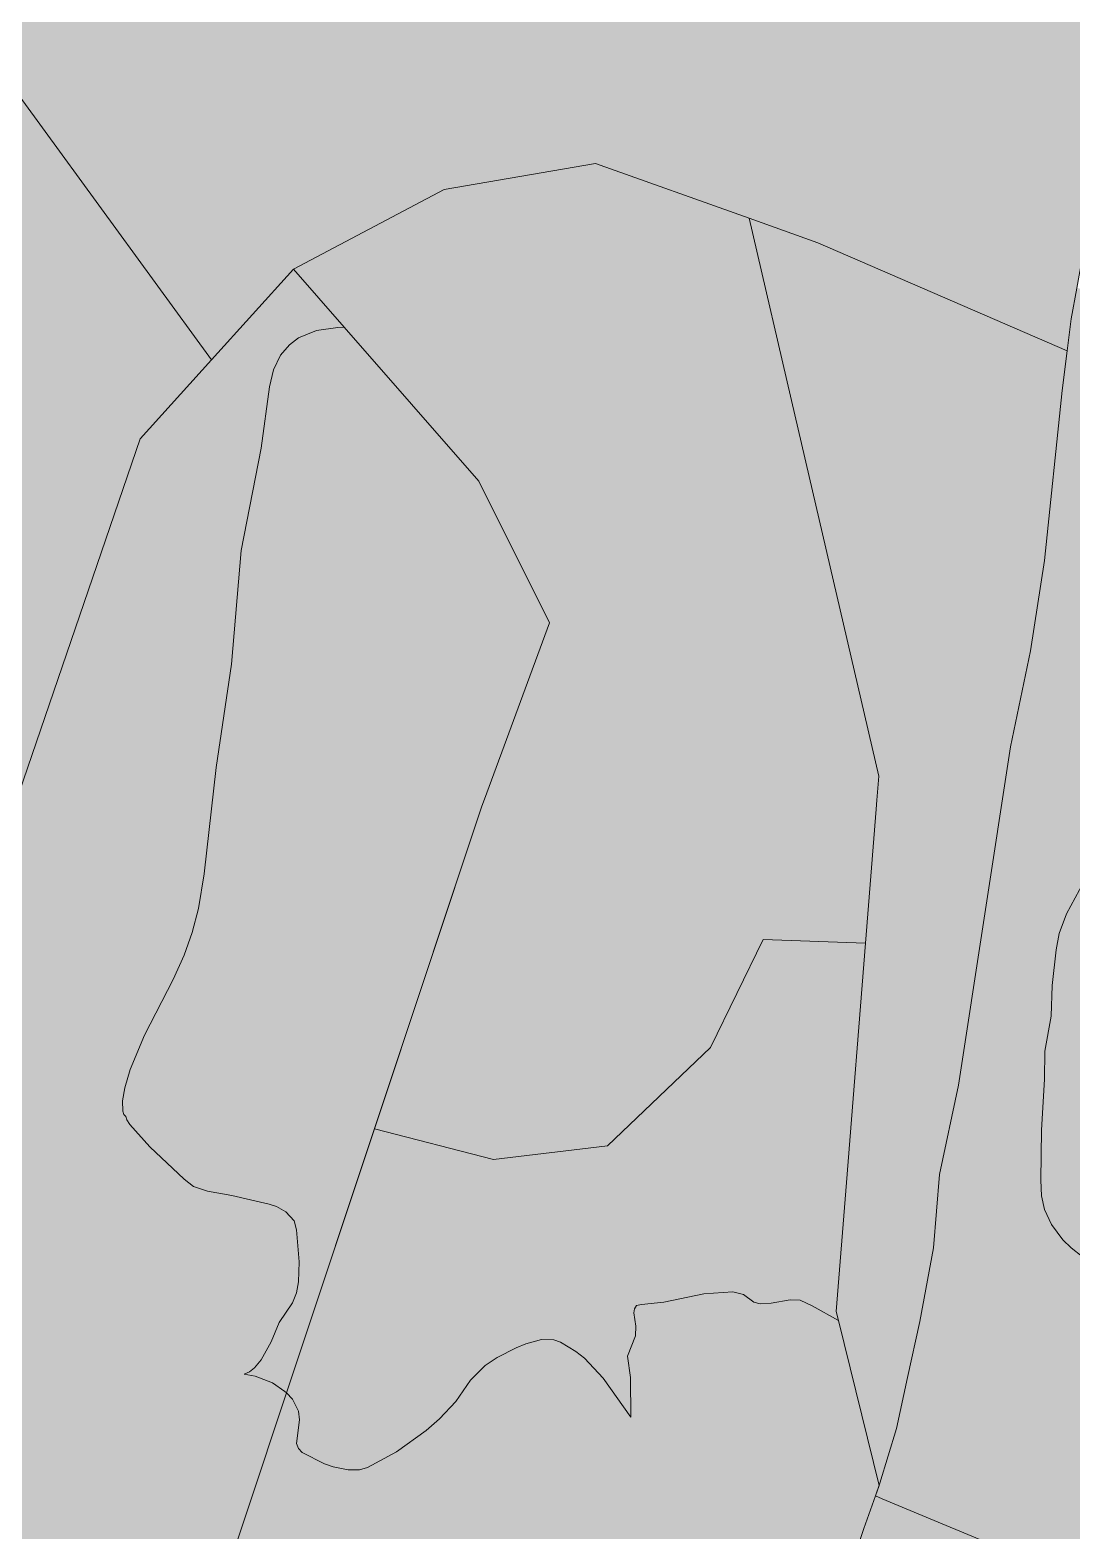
# Model space of a CAD drawing. Header units: metres. Extents: x 541853 to 549675, y 1832829 to 1845715.
# Drawn here: x 546687.4 to 546907.5, y 1842983.2 to 1843300.3 of the extents above; entities that cross this region are included whole.
import ezdxf

# ---------------------------------------------------------------- set-up
doc = ezdxf.new("R2010")
doc.units = ezdxf.units.M
doc.header["$MEASUREMENT"] = 0
doc.layers.add('1', color=7, linetype='Continuous', lineweight=0)

msp = doc.modelspace()

# ---------------------------------------------------------------- hatches: boundary and pattern name
at = {"layer": '1', "linetype": 'Continuous', "lineweight": 0}
for color, points in [(92, [(546725.7, 1843230.615), (546678, 1843296), (546581.97, 1843326.045), (546582.3, 1843327.185), (546583.32, 1843328.805), (546584.19, 1843329.435), (546585.36, 1843329.825), (546590.64, 1843330.335), (546592.86, 1843330.875), (546595.14, 1843331.955), (546596.43, 1843332.87), (546596.46, 1843333.965), (546597.15, 1843335.315), (546601.68, 1843341.75), (546608.79, 1843350.57), (546615.15, 1843357.635), (546620.37, 1843362.885), (546633.36, 1843373.925), (546642.09, 1843383.015), (546651.72, 1843392.105), (546655.44, 1843394.94), (546658.2, 1843396.47), (546664.29, 1843398.87), (546671.73, 1843401.135), (546676.23, 1843403.13), (546679.74, 1843405.365), (546684.9, 1843409.115), (546687.9, 1843411.71), (546688.65, 1843412.865), (546688.8, 1843413.54), (546688.68, 1843414.185), (546688.14, 1843415.085), (546686.91, 1843415.775), (546682.56, 1843416.06), (546681.12, 1843416.495), (546679.83, 1843417.485), (546679.23, 1843419.045), (546679.2, 1843420.38), (546679.59, 1843422.705), (546680.94, 1843426.695), (546682.62, 1843429.74), (546685.11, 1843432.365), (546690.18, 1843436.175), (546695.61, 1843439.835), (546702.39, 1843443.915), (546706.77, 1843446.135), (546711.06, 1843447.935), (546715.17, 1843449.24), (546721.02, 1843450.515), (546724.62, 1843450.875), (546724.89, 1843449.885), (546726.72, 1843447.86), (546732.45, 1843443.585), (546740.7, 1843438.545), (546753.45, 1843431.93), (546760.23, 1843427.97), (546765.87, 1843424.145), (546768.84, 1843421.25), (546770.43, 1843418.565), (546771.06, 1843416.405), (546771.18, 1843413.615), (546770.79, 1843410.675), (546768.87, 1843404.765), (546763.59, 1843393.95), (546762.54, 1843390.56), (546762.21, 1843388.115), (546762.36, 1843384.635), (546763.14, 1843380.555), (546765.42, 1843372.08), (546767.1, 1843367.295), (546768.66, 1843364.265), (546771, 1843360.95), (546773.04, 1843358.73), (546775.8, 1843356.285), (546782.04, 1843351.845), (546789.87, 1843346.835), (546798.78, 1843342.275), (546806.25, 1843339.005), (546810.09, 1843337.61), (546814.65, 1843336.335), (546820.56, 1843335.285), (546821.91, 1843335.135), (546826.2, 1843334.685), (546837.48, 1843334.205), (546843.6, 1843333.68), (546864.3, 1843330.62), (546873.9, 1843329.435), (546876.96, 1843329.345), (546880.11, 1843329.69), (546882.66, 1843330.365), (546887.16, 1843332.345), (546890.22, 1843334.355), (546893.19, 1843336.725), (546897.09, 1843340.445), (546902.13, 1843346.055), (546906.03, 1843351.695), (546908.31, 1843356.495), (546908.88, 1843358.535), (546909.33, 1843361.295), (546909.12, 1843364.64), (546908.55, 1843365.72), (546911.1, 1843368.36), (546913.77, 1843372.125), (546915.54, 1843375.905), (546915.84, 1843377.33), (546915.78, 1843378.605), (546915.36, 1843379.655), (546914.67, 1843380.51), (546912.42, 1843381.815), (546906.54, 1843382.235), (546905.31, 1843382.58), (546904.41, 1843383.555), (546904.53, 1843384.575), (546913.47, 1843392.525), (546916.08, 1843394.595), (546918.54, 1843395.945), (546920.1, 1843396.125), (546922.8, 1843395.78), (546924.57, 1843396.365), (546930.12, 1843400.76), (546933.9, 1843404.135), (546939.96, 1843410.345), (546942.66, 1843413.645), (546945.27, 1843418.655), (546945.81, 1843420.53), (546945.9, 1843422.51), (546946.47, 1843422.765), (546946.98, 1843421.745), (546946.8, 1843419.495), (546946.17, 1843416.75), (546944.67, 1843412.205), (546939, 1843398.66), (546937.89, 1843394.715), (546937.56, 1843392.12), (546937.83, 1843386.615), (546939.66, 1843378.395), (546940.05, 1843374.18), (546939.42, 1843369.095), (546937.74, 1843362.78), (546937.77, 1843360.59), (546938.46, 1843359.165), (546940.05, 1843357.74), (546942.72, 1843356.36), (546957.48, 1843350.255), (546966.48, 1843345.665), (546978.24, 1843340.835), (546987.48, 1843337.685), (547004.04, 1843334.055), (547010.22, 1843332.225), (547015.89, 1843329.735), (547028.43, 1843323.09), (547034.1, 1843320.66), (547037.25, 1843319.79), (547042.14, 1843319.4), (547049.46, 1843320.27), (547054.08, 1843321.365), (547068.63, 1843325.46), (547072.86, 1843326.42), (547076.34, 1843327.215), (547079.85, 1843327.995), (547079.85, 1843323.195), (547077.06, 1843312.455), (547073.1, 1843290.96), (547072.98, 1843290.015), (547069.47, 1843290), (547065.93, 1843289.985), (546941.88, 1843286.205), (546916.74, 1843285.425), (546916.32, 1843280.07), (546913.83, 1843267.935), (546912.48, 1843260.99), (546909.6, 1843252.05), (546908.46, 1843245.735), (546907.29, 1843239.255), (546906.45, 1843232.535), (546853.8, 1843255.35), (546839.25, 1843260.555), (546806.82, 1843272.135), (546774.84, 1843266.645), (546743.04, 1843249.755)]), (251, [(546585.03, 1842866.61), (546580.44, 1842870.975), (546580.05, 1842871.365), (546573.18, 1842874.605), (546572.7, 1842875.595), (546572.43, 1842876.915), (546572.37, 1842878.205), (546573, 1842880.32), (546575.88, 1842884.325), (546576.72, 1842886.29), (546576.66, 1842889.425), (546576.06, 1842891.84), (546568.74, 1842895.53), (546556.14, 1842903.465), (546552.99, 1842906.63), (546551.91, 1842907.425), (546553.47, 1842934.455), (546552.66, 1842947.595), (546549.93, 1842974.97), (546545.04, 1842986.85), (546520.53, 1842998.97), (546497.55, 1842989.94), (546506.85, 1842971.355), (546503.49, 1842963.615), (546489.24, 1842954.945), (546471.84, 1842961.335), (546449.67, 1842964.635), (546430.59, 1842964.785), (546403.59, 1842963.405), (546397.26, 1842963.45), (546396.18, 1842963.405), (546380.01, 1843003.785), (546401.34, 1843093.305), (546392.79, 1843212.675), (546379.23, 1843273.815), (546367.23, 1843327.77), (546348.99, 1843359.69), (546350.13, 1843360.44), (546352.71, 1843362.705), (546356.22, 1843364.325), (546358.5, 1843366.965), (546359.43, 1843367.565), (546361.35, 1843367.865), (546365.22, 1843367.325), (546366.81, 1843367.445), (546370.35, 1843368.45), (546375.18, 1843370.325), (546376.05, 1843370.895), (546378.15, 1843373.34), (546382.98, 1843379.685), (546422.61, 1843375.89), (546433.38, 1843372.515), (546436.65, 1843371.495), (546450.06, 1843367.31), (546495.69, 1843353.015), (546492.51, 1843346.94), (546490.05, 1843341.285), (546488.19, 1843335.435), (546487.38, 1843330.68), (546487.35, 1843326.075), (546487.92, 1843322.49), (546488.88, 1843319.43), (546490.35, 1843316.43), (546494.13, 1843311.285), (546498.03, 1843307.46), (546501.06, 1843305.165), (546504.39, 1843303.125), (546509.22, 1843300.89), (546515.64, 1843298.79), (546522.21, 1843297.455), (546543.09, 1843295.43), (546541.83, 1843297.995), (546541.77, 1843298.625), (546542.4, 1843299.18), (546547.47, 1843298.64), (546548.61, 1843298.805), (546551.91, 1843300.095), (546556.47, 1843301.13), (546560.67, 1843302.96), (546566.91, 1843306.695), (546572.52, 1843311.405), (546576.63, 1843316.34), (546580.47, 1843322.085), (546581.46, 1843324.275), (546581.97, 1843326.045), (546678, 1843296), (546725.7, 1843230.615), (546710.61, 1843213.935), (546670.35, 1843096.41), (546611.04, 1842952.02), (546590.82, 1842885.585)]), (53, [(546865.95, 1842990.6), (546866.7, 1842992.79), (546858.15, 1843027.635), (546857.67, 1843029.525), (546859.83, 1843056.795), (546863.85, 1843107.345), (546866.1, 1843135.71), (546866.25, 1843137.585), (546866.67, 1843142.67), (546848.91, 1843219.035), (546839.25, 1843260.555), (546853.8, 1843255.35), (546906.45, 1843232.535), (546905.37, 1843224.135), (546901.65, 1843188.195), (546898.71, 1843169.145), (546894.45, 1843148.865), (546883.47, 1843077.39), (546879.45, 1843058.475), (546878.22, 1843042.965), (546875.31, 1843027.44), (546872.7, 1843015.575), (546870.42, 1843004.79), (546866.88, 1842993.285)]), (53, [(546609.87, 1842879.555), (546590.82, 1842885.585), (546611.04, 1842952.02), (546670.35, 1843096.41), (546710.61, 1843213.935), (546725.7, 1843230.615), (546743.04, 1843249.755), (546753.72, 1843237.545), (546752.37, 1843237.485), (546747.84, 1843236.795), (546744.09, 1843235.25), (546742.17, 1843233.795), (546740.28, 1843231.62), (546738.78, 1843228.515), (546737.91, 1843224.93), (546736.17, 1843211.94), (546731.97, 1843190.325), (546729.93, 1843166.325), (546726.69, 1843144.515), (546724.14, 1843122.045), (546722.91, 1843114.665), (546721.62, 1843109.61), (546719.91, 1843104.825), (546717.6, 1843099.695), (546711.54, 1843087.905), (546708.51, 1843080.645), (546707.4, 1843076.775), (546706.92, 1843074.045), (546706.95, 1843071.855), (546707.19, 1843071.135), (546707.61, 1843070.775), (546707.82, 1843070.025), (546708.42, 1843069.08), (546712.68, 1843064.325), (546719.91, 1843057.485), (546721.89, 1843055.925), (546724.86, 1843054.935), (546729.99, 1843054.065), (546737.85, 1843052.235), (546739.44, 1843051.695), (546741.42, 1843050.615), (546743.16, 1843048.665), (546743.61, 1843046.79), (546744.18, 1843040.04), (546744.09, 1843035.795), (546743.67, 1843033.455), (546742.77, 1843031.355), (546740.01, 1843027.215), (546738.27, 1843023.15), (546736.17, 1843019.34), (546734.76, 1843017.615), (546733.74, 1843016.79), (546732.57, 1843016.295), (546734.91, 1843015.89), (546738.6, 1843014.465), (546741.21, 1843012.665), (546741.51, 1843012.335), (546725.16, 1842963.21), (546695.49, 1842899.79), (546676.68, 1842896.415), (546659.16, 1842890.22), (546641.61, 1842882.495), (546616.2, 1842881.085)]), (251, [(546988.77, 1842939.405), (546867.39, 1842989.985), (546865.95, 1842990.6), (546866.88, 1842993.285), (546870.42, 1843004.79), (546872.7, 1843015.575), (546875.31, 1843027.44), (546878.22, 1843042.965), (546879.45, 1843058.475), (546883.47, 1843077.39), (546894.45, 1843148.865), (546898.71, 1843169.145), (546901.65, 1843188.195), (546905.37, 1843224.135), (546906.45, 1843232.535), (546907.29, 1843239.255), (546908.46, 1843245.735), (546933, 1843243.995), (546953.01, 1843195.995), (546999, 1843192.005), (547034.73, 1843136.205), (547028.73, 1843136.655), (547012.08, 1843136.91), (547006.77, 1843137.225), (546983.46, 1843141.425), (546979.23, 1843141.935), (546974.34, 1843142.025), (546969.9, 1843141.74), (546952.44, 1843139.715), (546942.54, 1843138.92), (546935.43, 1843137.615), (546929.64, 1843135.665), (546922.44, 1843132.065), (546917.79, 1843129.035), (546915.24, 1843126.875), (546913.35, 1843124.895), (546909.96, 1843120.335), (546906.27, 1843113.555), (546904.74, 1843109.4), (546904.14, 1843105.965), (546903.3, 1843098.435), (546903.06, 1843091.925), (546901.71, 1843084.53), (546901.62, 1843078.65), (546901.05, 1843067.835), (546900.87, 1843057.275), (546901.02, 1843054.005), (546901.68, 1843051.065), (546903.12, 1843047.915), (546905.49, 1843044.705), (546907.26, 1843042.995), (546909.63, 1843041.195), (546913.68, 1843038.765), (546921.81, 1843034.595), (546929.61, 1843028.94), (546932.01, 1843027.5), (546935.31, 1843026.045), (546938.85, 1843025.085), (546944.19, 1843024.155), (546948.03, 1843023.975), (546950.67, 1843024.17), (546953.73, 1843024.785), (546955.89, 1843025.505), (546959.7, 1843027.26), (546967.92, 1843032.045), (546971.13, 1843034.145), (546985.29, 1843045.665), (546989.49, 1843048.59), (546992.16, 1843050.015), (546994.35, 1843050.795), (546996.96, 1843051.095), (546998.58, 1843050.675), (546999.45, 1843050.075), (547000.14, 1843049.19), (547000.86, 1843046.355), (547000.56, 1843043.085), (546999.3, 1843039.425), (546997.5, 1843036.05), (546995.55, 1843033.155), (546983.22, 1843018.29), (546980.4, 1843014.18), (546979.92, 1843012.905), (546980.88, 1843012.845), (546982.71, 1843012.125), (546985.92, 1843009.845), (546988.47, 1843008.795), (546989.88, 1843008.69), (546993.3, 1843009.815), (546996.18, 1843009.785), (546997.92, 1843009.17), (547000.26, 1843007.265), (547002.3, 1843006.245), (547004.61, 1843005.885), (547008.03, 1843006.14), (547009.17, 1843005.825), (547011.12, 1843003.845), (547014.9, 1843001.445), (547019.01, 1842995.565), (547020.87, 1842993.945), (547021.92, 1842993.615), (547021.92, 1842993.03), (547008.06, 1842978.93)]), (53, [(546741.51, 1843012.335), (546741.21, 1843012.665), (546738.6, 1843014.465), (546734.91, 1843015.89), (546732.57, 1843016.295), (546733.74, 1843016.79), (546734.76, 1843017.615), (546736.17, 1843019.34), (546738.27, 1843023.15), (546740.01, 1843027.215), (546742.77, 1843031.355), (546743.67, 1843033.455), (546744.09, 1843035.795), (546744.18, 1843040.04), (546743.61, 1843046.79), (546743.16, 1843048.665), (546741.42, 1843050.615), (546739.44, 1843051.695), (546737.85, 1843052.235), (546729.99, 1843054.065), (546724.86, 1843054.935), (546721.89, 1843055.925), (546719.91, 1843057.485), (546712.68, 1843064.325), (546708.42, 1843069.08), (546707.82, 1843070.025), (546707.61, 1843070.775), (546707.19, 1843071.135), (546706.95, 1843071.855), (546706.92, 1843074.045), (546707.4, 1843076.775), (546708.51, 1843080.645), (546711.54, 1843087.905), (546717.6, 1843099.695), (546719.91, 1843104.825), (546721.62, 1843109.61), (546722.91, 1843114.665), (546724.14, 1843122.045), (546726.69, 1843144.515), (546729.93, 1843166.325), (546731.97, 1843190.325), (546736.17, 1843211.94), (546737.91, 1843224.93), (546738.78, 1843228.515), (546740.28, 1843231.62), (546742.17, 1843233.795), (546744.09, 1843235.25), (546747.84, 1843236.795), (546752.37, 1843237.485), (546753.72, 1843237.545), (546782.19, 1843204.98), (546797.1, 1843175.025), (546783.33, 1843137.825), (546782.82, 1843136.34), (546760.11, 1843068.165)]), (43, [(546754.53, 1842996.06), (546751.38, 1842996.69), (546749.58, 1842997.335), (546744.84, 1842999.78), (546744.06, 1843000.56), (546743.67, 1843001.685), (546744.3, 1843006.635), (546744.03, 1843008.51), (546742.8, 1843011.015), (546741.51, 1843012.335), (546782.82, 1843136.34), (546760.11, 1843068.165), (546785.28, 1843061.625), (546809.34, 1843064.55), (546831.12, 1843085.355), (546842.19, 1843108.11), (546863.85, 1843107.345), (546859.83, 1843056.795), (546857.67, 1843029.525), (546858.15, 1843027.635), (546852.6, 1843030.755), (546850.02, 1843031.955), (546847.92, 1843031.985), (546843.9, 1843031.31), (546841.59, 1843031.175), (546840.27, 1843031.505), (546838.08, 1843033.155), (546835.83, 1843033.725), (546829.68, 1843033.275), (546821.25, 1843031.535), (546816.54, 1843031.055), (546815.49, 1843030.785), (546815.04, 1843030.125), (546814.92, 1843029.255), (546815.34, 1843026.45), (546815.22, 1843024.425), (546813.54, 1843020.12), (546814.2, 1843015.605), (546814.26, 1843007.235), (546808.44, 1843015.44), (546804.48, 1843019.655), (546802.65, 1843021.11), (546799.38, 1843023.03), (546798.03, 1843023.525), (546795.39, 1843023.63), (546792.06, 1843022.745), (546790.08, 1843021.875), (546786, 1843019.835), (546783.51, 1843018.14), (546780.42, 1843015.035), (546777.3, 1843010.52), (546773.88, 1843006.86), (546771, 1843004.4), (546764.79, 1842999.885), (546758.67, 1842996.555), (546756.93, 1842996.06)]), (43, [(546812.85, 1842859.14), (546811.14, 1842861.075), (546792.36, 1842886.32), (546778.17, 1842895.845), (546760.8, 1842902.205), (546744.96, 1842905.445), (546732.27, 1842905.505), (546716.46, 1842903.135), (546702.09, 1842900.975), (546695.49, 1842899.79), (546725.16, 1842963.21), (546741.51, 1843012.335), (546742.8, 1843011.015), (546744.03, 1843008.51), (546744.3, 1843006.635), (546743.67, 1843001.685), (546744.06, 1843000.56), (546744.84, 1842999.78), (546749.58, 1842997.335), (546751.38, 1842996.69), (546754.53, 1842996.06), (546756.93, 1842996.06), (546758.67, 1842996.555), (546764.79, 1842999.885), (546771, 1843004.4), (546773.88, 1843006.86), (546777.3, 1843010.52), (546780.42, 1843015.035), (546783.51, 1843018.14), (546786, 1843019.835), (546790.08, 1843021.875), (546792.06, 1843022.745), (546795.39, 1843023.63), (546798.03, 1843023.525), (546799.38, 1843023.03), (546802.65, 1843021.11), (546804.48, 1843019.655), (546808.44, 1843015.44), (546814.26, 1843007.235), (546814.2, 1843015.605), (546813.54, 1843020.12), (546815.22, 1843024.425), (546815.34, 1843026.45), (546814.92, 1843029.255), (546815.04, 1843030.125), (546815.49, 1843030.785), (546816.54, 1843031.055), (546821.25, 1843031.535), (546829.68, 1843033.275), (546835.83, 1843033.725), (546838.08, 1843033.155), (546840.27, 1843031.505), (546841.59, 1843031.175), (546843.9, 1843031.31), (546847.92, 1843031.985), (546850.02, 1843031.955), (546852.6, 1843030.755), (546858.15, 1843027.635), (546866.7, 1842992.79), (546865.95, 1842990.6), (546863.52, 1842983.715), (546844.23, 1842926.655), (546837.9, 1842910.035), (546835.8, 1842905.565), (546816.87, 1842865.335)]), (43, [(546951.84, 1842862.83), (546893.37, 1842884.355), (546835.8, 1842905.565), (546837.9, 1842910.035), (546844.23, 1842926.655), (546863.52, 1842983.715), (546865.95, 1842990.6), (546867.39, 1842989.985), (546988.77, 1842939.405), (546952.89, 1842866.01)])]:
    msp.add_hatch(color=color, dxfattribs=at).paths.add_polyline_path(points)
h = msp.add_hatch(dxfattribs=at)
h.set_pattern_fill('ANSI33', color=188, scale=10, style=0)
h.paths.add_polyline_path([(546785.28, 1843061.625), (546760.11, 1843068.165), (546782.82, 1843136.34), (546783.33, 1843137.825), (546797.1, 1843175.025), (546782.19, 1843204.98), (546753.72, 1843237.545), (546743.04, 1843249.755), (546774.84, 1843266.645), (546806.82, 1843272.135), (546839.25, 1843260.555), (546848.91, 1843219.035), (546866.67, 1843142.67), (546866.25, 1843137.585), (546866.1, 1843135.71), (546863.85, 1843107.345), (546842.19, 1843108.11), (546831.12, 1843085.355), (546809.34, 1843064.55)])
h = msp.add_hatch(dxfattribs=at)
h.set_pattern_fill('ANSI33', color=188, scale=10, style=0)
h.paths.add_polyline_path([(547021.92, 1842993.03), (547021.92, 1842993.615), (547020.87, 1842993.945), (547019.01, 1842995.565), (547014.9, 1843001.445), (547011.12, 1843003.845), (547009.17, 1843005.825), (547008.03, 1843006.14), (547004.61, 1843005.885), (547002.3, 1843006.245), (547000.26, 1843007.265), (546997.92, 1843009.17), (546996.18, 1843009.785), (546993.3, 1843009.815), (546989.88, 1843008.69), (546988.47, 1843008.795), (546985.92, 1843009.845), (546982.71, 1843012.125), (546980.88, 1843012.845), (546979.92, 1843012.905), (546980.4, 1843014.18), (546983.22, 1843018.29), (546995.55, 1843033.155), (546997.5, 1843036.05), (546999.3, 1843039.425), (547000.56, 1843043.085), (547000.86, 1843046.355), (547000.14, 1843049.19), (546999.45, 1843050.075), (546998.58, 1843050.675), (546996.96, 1843051.095), (546994.35, 1843050.795), (546992.16, 1843050.015), (546989.49, 1843048.59), (546985.29, 1843045.665), (546971.13, 1843034.145), (546967.92, 1843032.045), (546959.7, 1843027.26), (546955.89, 1843025.505), (546953.73, 1843024.785), (546950.67, 1843024.17), (546948.03, 1843023.975), (546944.19, 1843024.155), (546938.85, 1843025.085), (546935.31, 1843026.045), (546932.01, 1843027.5), (546929.61, 1843028.94), (546921.81, 1843034.595), (546913.68, 1843038.765), (546909.63, 1843041.195), (546907.26, 1843042.995), (546905.49, 1843044.705), (546903.12, 1843047.915), (546901.68, 1843051.065), (546901.02, 1843054.005), (546900.87, 1843057.275), (546901.05, 1843067.835), (546901.62, 1843078.65), (546901.71, 1843084.53), (546903.06, 1843091.925), (546903.3, 1843098.435), (546904.14, 1843105.965), (546904.74, 1843109.4), (546906.27, 1843113.555), (546909.96, 1843120.335), (546913.35, 1843124.895), (546915.24, 1843126.875), (546917.79, 1843129.035), (546922.44, 1843132.065), (546929.64, 1843135.665), (546935.43, 1843137.615), (546942.54, 1843138.92), (546952.44, 1843139.715), (546969.9, 1843141.74), (546974.34, 1843142.025), (546979.23, 1843141.935), (546983.46, 1843141.425), (547006.77, 1843137.225), (547012.08, 1843136.91), (547028.73, 1843136.655), (547034.73, 1843136.205), (547040.01, 1843128), (547041.99, 1843098), (547071.99, 1843102.005), (547101.39, 1843110.255), (547098.15, 1843094.73), (547069.68, 1843050.525), (547043.1, 1843014.615), (547036.2, 1843007.58)])

# ---------------------------------------------------------------- linework, layer by layer
at = {"layer": '1', "color": 7, "linetype": 'Continuous', "lineweight": 0, "flags": 128}
for points in [[(547077.06, 1843312.455), (547073.1, 1843290.96), (547072.98, 1843290.015), (547069.47, 1843290), (547065.93, 1843289.985), (546941.88, 1843286.205), (546916.74, 1843285.425), (546916.32, 1843280.07), (546913.83, 1843267.935), (546912.48, 1843260.99), (546909.6, 1843252.05), (546908.46, 1843245.735), (546907.29, 1843239.255), (546906.45, 1843232.535), (546853.8, 1843255.35), (546839.25, 1843260.555), (546806.82, 1843272.135), (546774.84, 1843266.645), (546743.04, 1843249.755), (546725.7, 1843230.615), (546678, 1843296)], [(546678, 1843296), (546725.7, 1843230.615), (546710.61, 1843213.935), (546670.35, 1843096.41)], [(546670.35, 1843096.41), (546710.61, 1843213.935), (546725.7, 1843230.615), (546743.04, 1843249.755), (546753.72, 1843237.545), (546752.37, 1843237.485), (546747.84, 1843236.795), (546744.09, 1843235.25), (546742.17, 1843233.795), (546740.28, 1843231.62), (546738.78, 1843228.515), (546737.91, 1843224.93), (546736.17, 1843211.94), (546731.97, 1843190.325), (546729.93, 1843166.325), (546726.69, 1843144.515), (546724.14, 1843122.045), (546722.91, 1843114.665), (546721.62, 1843109.61), (546719.91, 1843104.825), (546717.6, 1843099.695), (546711.54, 1843087.905), (546708.51, 1843080.645), (546707.4, 1843076.775), (546706.92, 1843074.045), (546706.95, 1843071.855), (546707.19, 1843071.135), (546707.61, 1843070.775), (546707.82, 1843070.025), (546708.42, 1843069.08), (546712.68, 1843064.325), (546719.91, 1843057.485), (546721.89, 1843055.925), (546724.86, 1843054.935), (546729.99, 1843054.065), (546737.85, 1843052.235), (546739.44, 1843051.695), (546741.42, 1843050.615), (546743.16, 1843048.665), (546743.61, 1843046.79), (546744.18, 1843040.04), (546744.09, 1843035.795), (546743.67, 1843033.455), (546742.77, 1843031.355), (546740.01, 1843027.215), (546738.27, 1843023.15), (546736.17, 1843019.34), (546734.76, 1843017.615), (546733.74, 1843016.79), (546732.57, 1843016.295), (546734.91, 1843015.89), (546738.6, 1843014.465), (546741.21, 1843012.665), (546741.51, 1843012.335), (546725.16, 1842963.21)], [(546988.77, 1842939.405), (546867.39, 1842989.985), (546865.95, 1842990.6), (546865.95, 1842990.6), (546866.88, 1842993.285), (546870.42, 1843004.79), (546872.7, 1843015.575), (546875.31, 1843027.44), (546878.22, 1843042.965), (546879.45, 1843058.475), (546883.47, 1843077.39), (546894.45, 1843148.865), (546898.71, 1843169.145), (546901.65, 1843188.195), (546905.37, 1843224.135), (546906.45, 1843232.535), (546907.29, 1843239.255), (546908.46, 1843245.735)], [(546909.96, 1843120.335), (546906.27, 1843113.555), (546904.74, 1843109.4), (546904.14, 1843105.965), (546903.3, 1843098.435), (546903.06, 1843091.925), (546901.71, 1843084.53), (546901.62, 1843078.65), (546901.05, 1843067.835), (546900.87, 1843057.275), (546901.02, 1843054.005), (546901.68, 1843051.065), (546903.12, 1843047.915), (546905.49, 1843044.705), (546907.26, 1843042.995), (546909.63, 1843041.195)], [(546909.63, 1843041.195), (546907.26, 1843042.995), (546905.49, 1843044.705), (546903.12, 1843047.915), (546901.68, 1843051.065), (546901.02, 1843054.005), (546900.87, 1843057.275), (546901.05, 1843067.835), (546901.62, 1843078.65), (546901.71, 1843084.53), (546903.06, 1843091.925), (546903.3, 1843098.435), (546904.14, 1843105.965), (546904.74, 1843109.4), (546906.27, 1843113.555), (546909.96, 1843120.335)], [(546725.16, 1842963.21), (546741.51, 1843012.335), (546742.8, 1843011.015), (546744.03, 1843008.51), (546744.3, 1843006.635), (546743.67, 1843001.685), (546744.06, 1843000.56), (546744.84, 1842999.78), (546749.58, 1842997.335), (546751.38, 1842996.69), (546754.53, 1842996.06), (546756.93, 1842996.06), (546758.67, 1842996.555), (546764.79, 1842999.885), (546771, 1843004.4), (546773.88, 1843006.86), (546777.3, 1843010.52), (546780.42, 1843015.035), (546783.51, 1843018.14), (546786, 1843019.835), (546790.08, 1843021.875), (546792.06, 1843022.745), (546795.39, 1843023.63), (546798.03, 1843023.525), (546799.38, 1843023.03), (546802.65, 1843021.11), (546804.48, 1843019.655), (546808.44, 1843015.44), (546814.26, 1843007.235), (546814.2, 1843015.605), (546813.54, 1843020.12), (546815.22, 1843024.425), (546815.34, 1843026.45), (546814.92, 1843029.255), (546815.04, 1843030.125), (546815.49, 1843030.785), (546816.54, 1843031.055), (546821.25, 1843031.535), (546829.68, 1843033.275), (546835.83, 1843033.725), (546838.08, 1843033.155), (546840.27, 1843031.505), (546841.59, 1843031.175), (546843.9, 1843031.31), (546847.92, 1843031.985), (546850.02, 1843031.955), (546852.6, 1843030.755), (546858.15, 1843027.635), (546866.7, 1842992.79), (546865.95, 1842990.6), (546863.52, 1842983.715), (546844.23, 1842926.655)]]:
    msp.add_lwpolyline(points, dxfattribs=at)
for points in [[(546863.85, 1843107.345), (546842.19, 1843108.11), (546831.12, 1843085.355), (546809.34, 1843064.55), (546785.28, 1843061.625), (546760.11, 1843068.165), (546782.82, 1843136.34), (546783.33, 1843137.825), (546797.1, 1843175.025), (546782.19, 1843204.98), (546753.72, 1843237.545), (546743.04, 1843249.755), (546774.84, 1843266.645), (546806.82, 1843272.135), (546839.25, 1843260.555), (546848.91, 1843219.035), (546866.67, 1843142.67), (546866.25, 1843137.585), (546866.1, 1843135.71), (546863.85, 1843107.345)], [(546839.25, 1843260.555), (546853.8, 1843255.35), (546906.45, 1843232.535), (546905.37, 1843224.135), (546901.65, 1843188.195), (546898.71, 1843169.145), (546894.45, 1843148.865), (546883.47, 1843077.39), (546879.45, 1843058.475), (546878.22, 1843042.965), (546875.31, 1843027.44), (546872.7, 1843015.575), (546870.42, 1843004.79), (546866.88, 1842993.285), (546865.95, 1842990.6), (546866.7, 1842992.79), (546858.15, 1843027.635), (546857.67, 1843029.525), (546859.83, 1843056.795), (546863.85, 1843107.345), (546866.1, 1843135.71), (546866.25, 1843137.585), (546866.67, 1843142.67), (546848.91, 1843219.035), (546839.25, 1843260.555)], [(546753.72, 1843237.545), (546782.19, 1843204.98), (546797.1, 1843175.025), (546783.33, 1843137.825), (546782.82, 1843136.34), (546760.11, 1843068.165), (546741.51, 1843012.335), (546741.21, 1843012.665), (546738.6, 1843014.465), (546734.91, 1843015.89), (546732.57, 1843016.295), (546733.74, 1843016.79), (546734.76, 1843017.615), (546736.17, 1843019.34), (546738.27, 1843023.15), (546740.01, 1843027.215), (546742.77, 1843031.355), (546743.67, 1843033.455), (546744.09, 1843035.795), (546744.18, 1843040.04), (546743.61, 1843046.79), (546743.16, 1843048.665), (546741.42, 1843050.615), (546739.44, 1843051.695), (546737.85, 1843052.235), (546729.99, 1843054.065), (546724.86, 1843054.935), (546721.89, 1843055.925), (546719.91, 1843057.485), (546712.68, 1843064.325), (546708.42, 1843069.08), (546707.82, 1843070.025), (546707.61, 1843070.775), (546707.19, 1843071.135), (546706.95, 1843071.855), (546706.92, 1843074.045), (546707.4, 1843076.775), (546708.51, 1843080.645), (546711.54, 1843087.905), (546717.6, 1843099.695), (546719.91, 1843104.825), (546721.62, 1843109.61), (546722.91, 1843114.665), (546724.14, 1843122.045), (546726.69, 1843144.515), (546729.93, 1843166.325), (546731.97, 1843190.325), (546736.17, 1843211.94), (546737.91, 1843224.93), (546738.78, 1843228.515), (546740.28, 1843231.62), (546742.17, 1843233.795), (546744.09, 1843235.25), (546747.84, 1843236.795), (546752.37, 1843237.485), (546753.72, 1843237.545)], [(546782.82, 1843136.34), (546760.11, 1843068.165), (546785.28, 1843061.625), (546809.34, 1843064.55), (546831.12, 1843085.355), (546842.19, 1843108.11), (546863.85, 1843107.345), (546859.83, 1843056.795), (546857.67, 1843029.525), (546858.15, 1843027.635), (546852.6, 1843030.755), (546850.02, 1843031.955), (546847.92, 1843031.985), (546843.9, 1843031.31), (546841.59, 1843031.175), (546840.27, 1843031.505), (546838.08, 1843033.155), (546835.83, 1843033.725), (546829.68, 1843033.275), (546821.25, 1843031.535), (546816.54, 1843031.055), (546815.49, 1843030.785), (546815.04, 1843030.125), (546814.92, 1843029.255), (546815.34, 1843026.45), (546815.22, 1843024.425), (546813.54, 1843020.12), (546814.2, 1843015.605), (546814.26, 1843007.235), (546808.44, 1843015.44), (546804.48, 1843019.655), (546802.65, 1843021.11), (546799.38, 1843023.03), (546798.03, 1843023.525), (546795.39, 1843023.63), (546792.06, 1843022.745), (546790.08, 1843021.875), (546786, 1843019.835), (546783.51, 1843018.14), (546780.42, 1843015.035), (546777.3, 1843010.52), (546773.88, 1843006.86), (546771, 1843004.4), (546764.79, 1842999.885), (546758.67, 1842996.555), (546756.93, 1842996.06), (546754.53, 1842996.06), (546751.38, 1842996.69), (546749.58, 1842997.335), (546744.84, 1842999.78), (546744.06, 1843000.56), (546743.67, 1843001.685), (546744.3, 1843006.635), (546744.03, 1843008.51), (546742.8, 1843011.015), (546741.51, 1843012.335), (546782.82, 1843136.34)], [(546835.8, 1842905.565), (546837.9, 1842910.035), (546844.23, 1842926.655), (546863.52, 1842983.715), (546865.95, 1842990.6), (546867.39, 1842989.985), (546988.77, 1842939.405), (546952.89, 1842866.01), (546951.84, 1842862.83), (546893.37, 1842884.355), (546835.8, 1842905.565)]]:
    msp.add_lwpolyline(points, close=True, dxfattribs=at)

doc.saveas('drawing.dxf')
